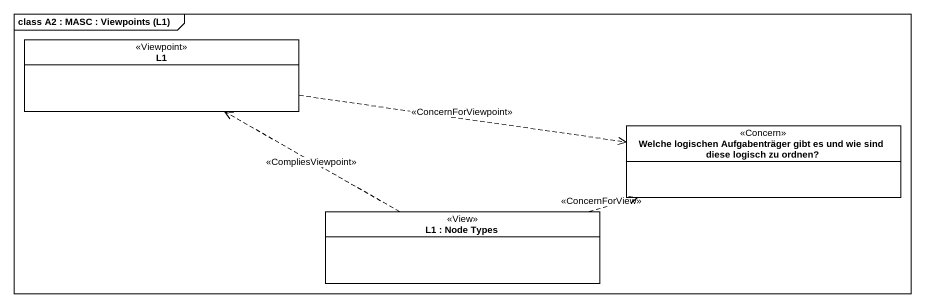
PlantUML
@startuml
mainframe class A2 : MASC : Viewpoints (L1)
hide circle
hide empty members
class L1 <<Viewpoint>>
class "Welche logischen Aufgabenträger gibt es und wie sind diese logisch zu ordnen?" as Welche_logischen <<Concern>>
class "L1 : Node Types" as L1_Node_Types <<View>>
L1 .right.> Welche_logischen : <<ConcernForViewpoint>>
L1_Node_Types .left.> L1 : <<CompliesViewpoint>>
L1_Node_Types .right.> Welche_logischen : <<ConcernForView>>
@enduml
